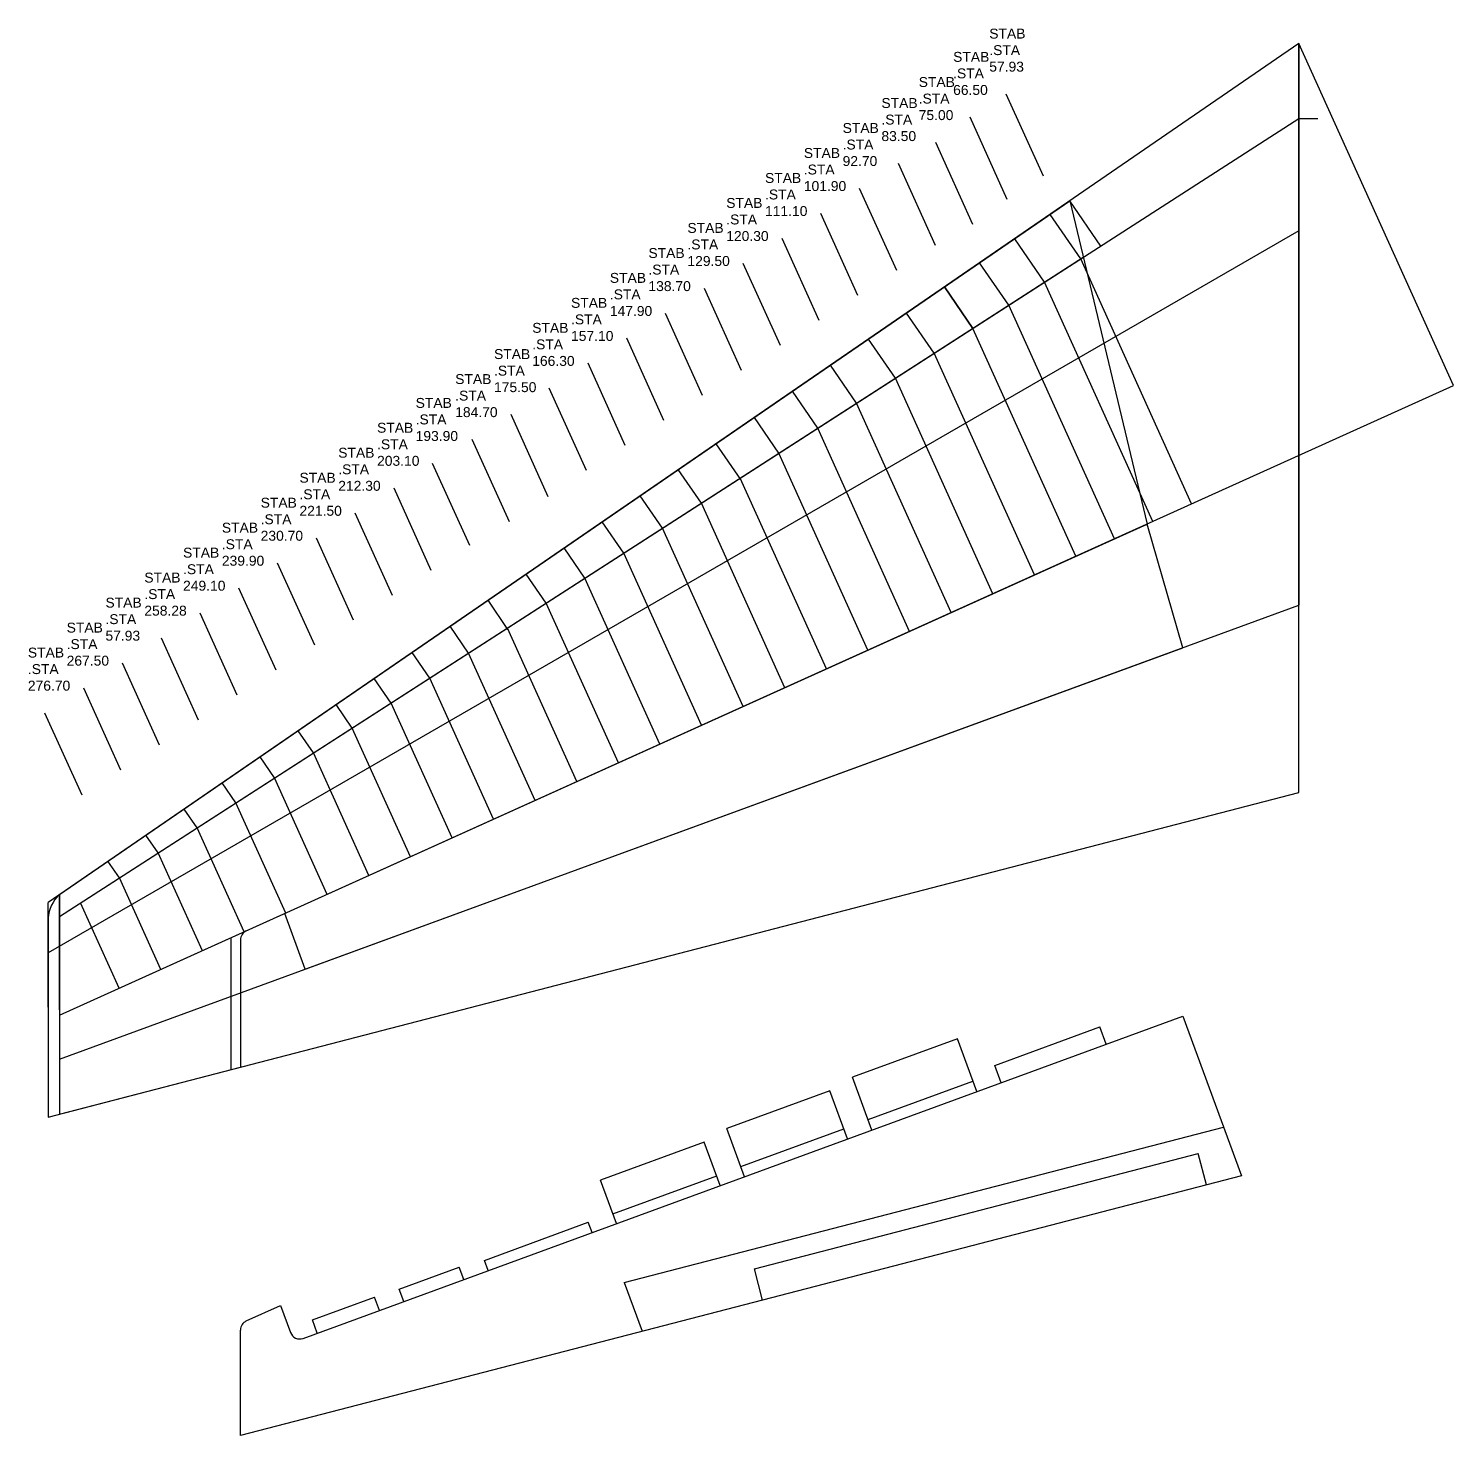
# Model space of a CAD drawing. Header units: millimetres. Extents: x 4754 to 10367, y 367 to 2510.
# Drawn here: x 8621.7 to 8908.9, y 473.1 to 756.8 of the extents above; entities that cross this region are included whole.
import ezdxf

# ---------------------------------------------------------------- set-up
doc = ezdxf.new("R2010")
doc.units = ezdxf.units.MM
doc.layers.get('Defpoints').update_dxf_attribs({"color": 2})
doc.layers.add('图层1', color=130, linetype='Continuous')
doc.layers.add('图层3', color=1, linetype='Continuous')
doc.styles.get("Standard").update_dxf_attribs({"font": 'arial.ttf'})

msp = doc.modelspace()

# ---------------------------------------------------------------- linework, layer by layer
at = {"layer": 'Defpoints'}
for p, q in [((8677.09187, 492.6813), (8854.39387, 557.64875)), ((8854.39387, 557.64875), (8866.1891, 525.45851)), ((8816.4686, 547.70826), (8837.63188, 555.46296)), ((8838.90992, 551.97508), (8837.63188, 555.46296)), ((8808.93721, 553.08998), (8787.80144, 545.34536)), ((8812.84531, 542.42442), (8808.93721, 553.08998)), ((8817.74664, 544.22038), (8816.4686, 547.70826)), ((8791.70954, 534.6798), (8787.80144, 545.34536)), ((8790.93761, 536.78646), (8812.07339, 544.53108)), ((8783.24974, 542.59527), (8762.49893, 534.9917)), ((8786.80822, 532.88385), (8783.24974, 542.59527)), ((8741.7795, 503.93401), (8862.58552, 535.29301)), ((8766.05742, 525.28028), (8762.49893, 534.9917)), ((8765.31413, 527.30879), (8786.06493, 534.91235)), ((8757.94206, 532.25572), (8736.99408, 524.57991)), ((8761.1561, 523.48433), (8757.94206, 532.25572)), ((8768.04076, 506.71385), (8857.48635, 529.93226)), ((8859.12373, 523.62447), (8857.48635, 529.93226)), ((8740.20811, 515.80851), (8736.99408, 524.57991)), ((8739.48816, 517.77335), (8760.43614, 525.44916)), ((8866.1891, 525.45851), (8769.67814, 500.40606)), ((8713.61031, 508.40854), (8734.5489, 516.08091)), ((8735.30679, 514.01256), (8734.5489, 516.08091)), ((8714.3682, 506.34019), (8713.61031, 508.40854)), ((8696.44244, 502.58803), (8708.5571, 507.02711)), ((8709.46688, 504.54423), (8708.5571, 507.02711)), ((8769.67814, 500.40606), (8768.04076, 506.71385)), ((8741.7795, 503.93401), (8745.38308, 494.09951)), ((8769.67814, 500.40606), (8664.45373, 473.09176)), ((8678.93959, 496.41644), (8691.46299, 501.0053)), ((8692.4509, 498.30919), (8691.46299, 501.0053)), ((8697.35223, 500.10515), (8696.44244, 502.58803)), ((8665.6302, 496.18221), (8672.5357, 499.30244)), ((8672.5357, 499.30244), (8674.52586, 493.87109)), ((8664.45373, 473.09176), (8664.45373, 494.35963)), ((8679.9275, 493.72034), (8678.93959, 496.41644))]:
    msp.add_line(p, q, dxfattribs=at)
for centre, start, end in [((8666.45373, 494.35963), 114.3157131, 180), ((8676.40377, 494.5592), 200.123975, 290.123975)]:
    msp.add_arc(centre, 2, start, end, dxfattribs=at)
at = {"layer": '图层1'}
for p, q in [((8627.96373, 582.16984), (8831.60462, 722.03571)), ((8831.60462, 722.03571), (8847.17241, 656.86873)), ((8627.96373, 577.73984), (8834.32256, 710.65837)), ((8806.33979, 704.68317), (8812.08612, 696.33557)), ((8665.6302, 574.83934), (8847.17241, 656.86873)), ((8854.39387, 631.92895), (8847.17241, 656.86873)), ((8677.09187, 566.96149), (8854.39387, 631.92895)), ((8627.96373, 582.16984), (8627.96373, 577.73984)), ((8625.67373, 577.4095), (8625.67373, 537.30539)), ((8627.96373, 577.73984), (8627.96373, 557.81984)), ((8677.47684, 567.10256), (8673.36181, 578.33284)), ((8627.96373, 557.81984), (8665.6302, 574.83934)), ((8662.49373, 573.42213), (8662.49373, 546.86318)), ((8664.45373, 573.01676), (8664.45373, 547.37196)), ((8627.96373, 557.81984), (8627.96373, 537.89984)), ((8625.67373, 537.30539), (8664.45373, 547.37196))]:
    msp.add_line(p, q, dxfattribs=at)
for centre, radius, start, end in [((8632.90879, 576.86), 7.25589, 132.9627367, 175.6567368), ((8666.45373, 573.01676), 2, 114.3157131, 180)]:
    msp.add_arc(centre, radius, start, end, dxfattribs=at)
at = {"layer": '图层3'}
for p, q in [((8877.77373, 753.74586), (8625.67373, 580.597)), ((8877.77373, 602.74586), (8877.77373, 753.74586)), ((8877.77373, 753.74586), (8877.77373, 738.64586)), ((8877.77373, 753.74586), (8877.77373, 670.69586)), ((8877.77373, 753.74586), (8877.77373, 706.91986)), ((8877.77373, 753.74586), (8877.77373, 670.69586)), ((8877.77373, 753.74586), (8877.77373, 715.99586)), ((8877.77373, 753.74586), (8877.77373, 640.49586)), ((8908.93715, 684.77697), (8877.77373, 753.74586)), ((8826.28458, 727.01107), (8818.79657, 743.58306)), ((8627.96373, 577.73984), (8877.77373, 738.64586)), ((8819.00035, 722.3192), (8811.51233, 738.89119)), ((8877.77373, 738.64586), (8881.62182, 738.64586)), ((8812.06482, 717.24457), (8804.5768, 733.81656)), ((8804.55087, 713.0121), (8797.06286, 729.58408)), ((8796.73116, 707.97531), (8789.24314, 724.5473)), ((8837.8558, 712.93418), (8831.60462, 722.03571)), ((8788.91144, 702.93853), (8781.42343, 719.51051)), ((8833.81983, 710.33455), (8827.6491, 719.31896)), ((8877.77373, 715.99586), (8625.67373, 570.44586)), ((8781.09172, 697.90174), (8773.60371, 714.47373)), ((8826.53559, 705.64268), (8820.51006, 714.41568)), ((8773.27201, 692.86495), (8765.784, 709.43694)), ((8819.31085, 700.98912), (8813.42934, 709.55245)), ((8856.1461, 660.92347), (8833.81983, 710.33455)), ((8765.45229, 687.82817), (8757.96428, 704.40016)), ((8812.08612, 696.33557), (8806.34861, 704.68922)), ((8848.33634, 657.39465), (8826.53559, 705.64268)), ((8840.59037, 653.89465), (8819.31085, 700.98912)), ((8757.59105, 682.76464), (8750.10304, 699.33663)), ((8804.2664, 691.29879), (8798.68477, 699.4255)), ((8832.84441, 650.39466), (8812.08612, 696.33557)), ((8749.81286, 677.7546), (8742.32485, 694.32659)), ((8796.44669, 686.262), (8791.02092, 694.16177)), ((8824.46053, 646.60642), (8804.2664, 691.29879)), ((8741.99315, 672.71781), (8734.50513, 689.2898)), ((8788.62697, 681.22522), (8783.35708, 688.89804)), ((8627.96373, 557.81984), (8908.93715, 684.77697)), ((8734.17343, 667.68103), (8726.68542, 684.25302)), ((8780.80725, 676.18843), (8775.69323, 683.63431)), ((8816.07666, 642.81819), (8796.44669, 686.262)), ((8807.69279, 639.02996), (8788.62697, 681.22522)), ((8726.46889, 662.38935), (8718.98088, 678.96134)), ((8772.98754, 671.15165), (8768.02939, 678.37058)), ((8799.30892, 635.24173), (8780.80725, 676.18843)), ((8718.64917, 657.35256), (8711.16116, 673.92455)), ((8765.283, 665.85996), (8760.32484, 673.0789)), ((8790.92505, 631.4535), (8772.98754, 671.15165)), ((8710.67276, 652.54393), (8703.18475, 669.11591)), ((8757.34811, 661.07807), (8752.7017, 667.84312)), ((8702.89457, 647.53389), (8695.40656, 664.10587)), ((8782.54118, 627.66527), (8765.16782, 666.11486)), ((8749.52839, 656.04129), (8745.03785, 662.57939)), ((8774.1573, 623.87704), (8757.34811, 661.07807)), ((8695.07485, 642.4971), (8687.58684, 659.06909)), ((8741.70868, 651.0045), (8737.37401, 657.31567)), ((8765.77343, 620.0888), (8749.52839, 656.04129)), ((8687.25514, 637.46032), (8679.76713, 654.0323)), ((8733.88896, 645.96772), (8729.71016, 652.05194)), ((8757.38956, 616.30057), (8741.70868, 651.0045)), ((8679.43542, 632.42353), (8671.94741, 648.99552)), ((8726.06925, 640.93093), (8722.04632, 646.78821)), ((8671.61571, 627.38674), (8664.12769, 643.95873)), ((8749.00569, 612.51234), (8733.88896, 645.96772)), ((8627.96373, 548.95984), (8877.77373, 640.49586)), ((8718.3647, 635.63925), (8714.34177, 641.49653)), ((8740.62182, 608.72411), (8726.06925, 640.93093)), ((8663.79599, 622.34996), (8656.30798, 638.92195)), ((8710.42981, 630.85736), (8706.71863, 636.26075)), ((8732.23795, 604.93588), (8718.24953, 635.89415)), ((8655.99327, 617.32412), (8648.50526, 633.89611)), ((8702.6101, 625.82058), (8699.05478, 630.99702)), ((8723.85407, 601.14765), (8710.42981, 630.85736)), ((8648.15656, 612.27639), (8640.66855, 628.84838)), ((8640.33684, 607.2396), (8632.84883, 623.81159)), ((8694.79038, 620.78379), (8691.39094, 625.73329)), ((8715.4702, 597.35942), (8702.6101, 625.82058)), ((8686.97067, 615.74701), (8683.72709, 620.46956)), ((8707.08633, 593.57118), (8694.79038, 620.78379)), ((8632.51713, 602.20282), (8625.02912, 618.77481)), ((8679.15095, 610.71022), (8676.06325, 615.20584)), ((8698.70246, 589.78295), (8686.97067, 615.74701)), ((8671.33124, 605.67344), (8668.3994, 609.94211)), ((8690.31859, 585.99472), (8679.15095, 610.71022)), ((8663.52852, 600.6476), (8660.75222, 604.68982)), ((8681.93472, 582.20649), (8671.33124, 605.67344)), ((8627.96373, 537.89984), (8877.77373, 602.74586)), ((8673.56907, 578.42649), (8663.52852, 600.6476)), ((8655.69181, 595.59986), (8653.07171, 599.41465)), ((8665.16697, 574.63003), (8655.69181, 595.59986)), ((8647.87209, 590.56308), (8645.40787, 594.15092)), ((8640.05237, 585.52629), (8637.74402, 588.88719)), ((8656.7831, 570.8418), (8647.87209, 590.56308)), ((8630.06299, 583.61166), (8630.06299, 583.61166)), ((8648.39923, 567.05356), (8640.05237, 585.52629)), ((8625.67373, 559.44835), (8625.67373, 580.597)), ((8627.96373, 558.94372), (8627.96373, 582.16984)), ((8627.96373, 582.16984), (8627.96373, 577.73984)), ((8627.96373, 582.16984), (8627.96373, 557.81984)), ((8627.96373, 582.16984), (8627.96373, 548.95984)), ((8627.96373, 582.16984), (8627.96373, 537.89984)), ((8640.01536, 563.26533), (8632.23266, 580.48951))]:
    msp.add_line(p, q, dxfattribs=at)

# ---------------------------------------------------------------- texts
at = {"layer": '图层3', "char_height": 2, "attachment_point": 1}
for s, insert in [('STAB .STA 57.93', (8815.36848, 756.76642)), ('STAB .STA 66.50', (8808.08424, 752.07454)), ('STAB .STA 75.00', (8801.14871, 746.99991)), ('STAB .STA 83.50', (8793.63477, 742.76744)), ('STAB .STA 92.70', (8785.81505, 737.73065)), ('STAB .STA 101.90', (8777.99534, 732.69387)), ('STAB .STA 111.10', (8770.17562, 727.65708)), ('STAB .STA 120.30', (8762.35591, 722.6203)), ('STAB .STA 129.50', (8754.53619, 717.58351)), ('STAB .STA 138.70', (8746.67495, 712.51998)), ('STAB .STA 147.90', (8738.89676, 707.50994)), ('STAB .STA 157.10', (8731.07704, 702.47315)), ('STAB .STA 166.30', (8723.25733, 697.43637)), ('STAB .STA 175.50', (8715.55279, 692.14469)), ('STAB .STA 184.70', (8707.73307, 687.1079)), ('STAB .STA 193.90', (8699.75666, 682.29927)), ('STAB .STA 203.10', (8691.97847, 677.28923)), ('STAB .STA 212.30', (8684.15875, 672.25244)), ('STAB .STA 221.50', (8676.33903, 667.21566)), ('STAB .STA 230.70', (8668.51932, 662.17887)), ('STAB .STA 239.90', (8660.6996, 657.14209)), ('STAB .STA 249.10', (8652.87989, 652.1053)), ('STAB .STA 258.28', (8645.07717, 647.07947)), ('STAB .STA 57.93', (8637.24046, 642.03173)), ('STAB .STA 267.50', (8629.42074, 636.99494)), ('STAB .STA 276.70', (8621.60103, 631.95816))]:
    msp.add_mtext_dynamic_manual_height_columns(s, width=7.4997929, gutter_width=12.5, heights=[10.48481], dxfattribs=dict(at, insert=insert))

doc.saveas('drawing.dxf')
